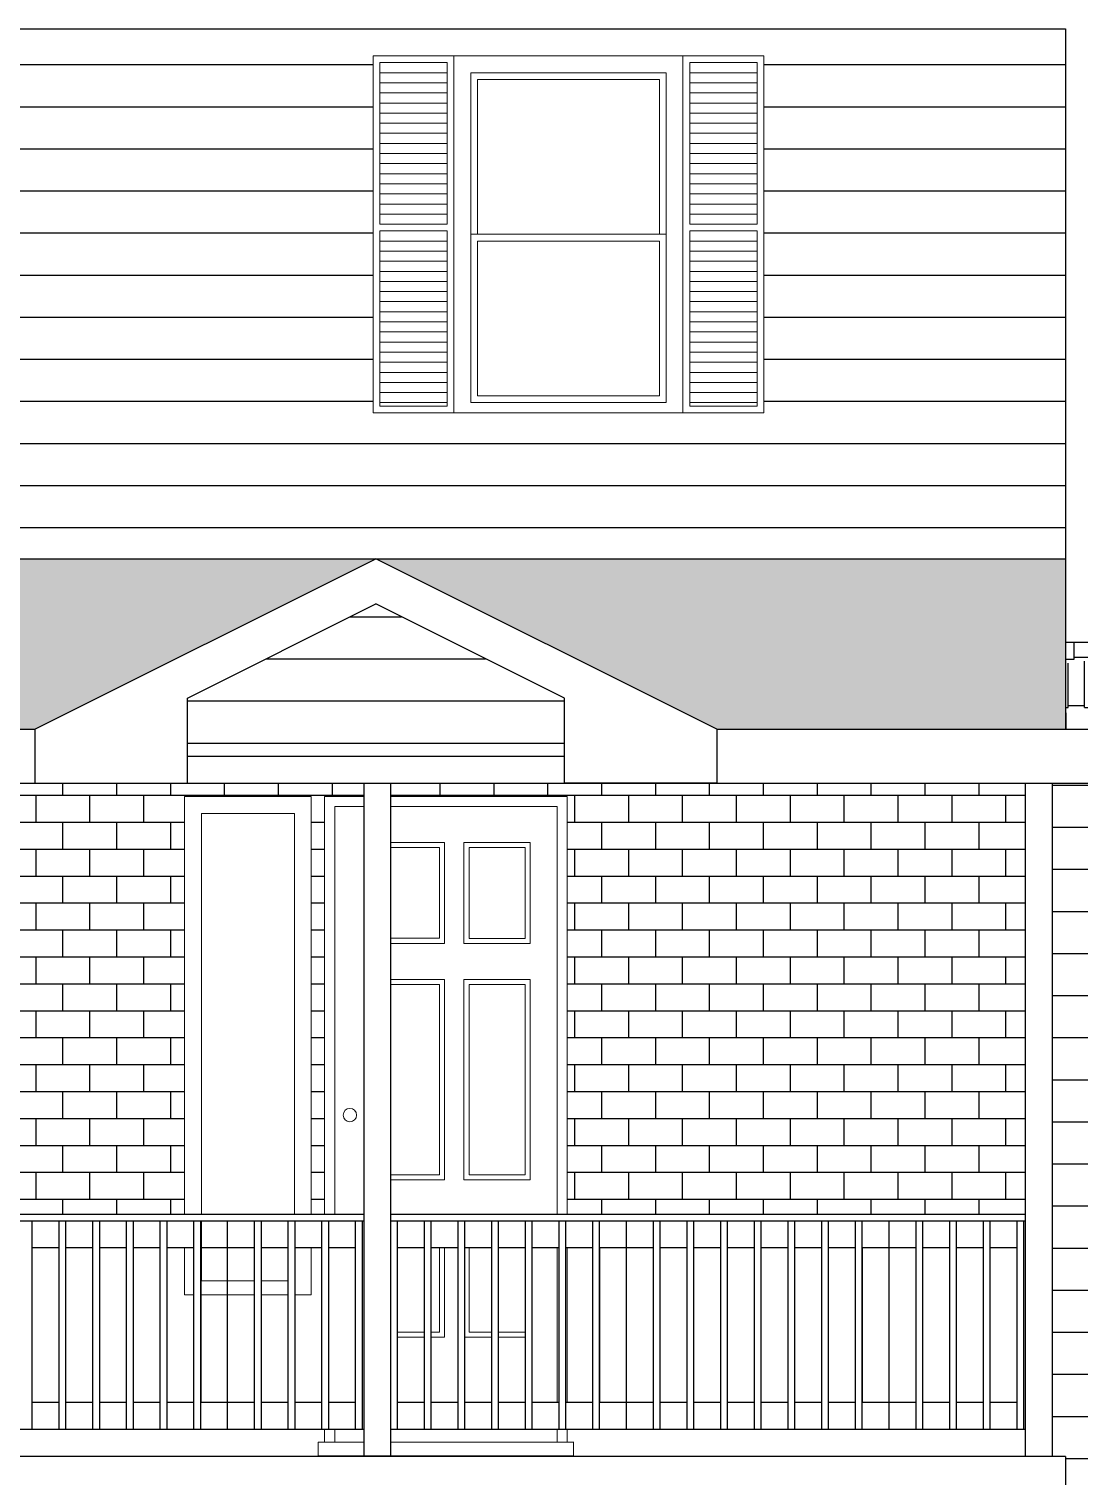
# Model space of a CAD drawing. Header units: inches. Extents: x 26998 to 46838, y -509 to 4343.
# Drawn here: x 29822.8 to 29963.1, y 3917.5 to 4111 of the extents above; entities that cross this region are included whole.
import ezdxf

# ---------------------------------------------------------------- set-up
doc = ezdxf.new("R2010")
doc.units = ezdxf.units.IN
doc.header["$LTSCALE"] = 0.5
doc.header["$MEASUREMENT"] = 0
doc.linetypes.add('DASHED', pattern=[0.75, 0.5, -0.25])
doc.layers.add('A-Glaz', color=51, linetype='Continuous', lineweight=25)
doc.layers.add('BUILT-INS', color=13, linetype='Continuous')
doc.layers.add('Title Block', color=7, linetype='Continuous')
pattern_1 = [(180, (18913.153, 2918.6437), (-4e-16, -5.625), [])]

msp = doc.modelspace()

# ---------------------------------------------------------------- hatches: boundary and pattern name
h = msp.add_hatch()
h.set_pattern_fill('AR-RSHKE', color=15, scale=0.54)
h.set_pattern_definition([(0, (18913.153, 2918.644), (13.77, 6.48), [3.24, -2.7, 3.78, -1.62, 4.86, -2.16]), (0, (18916.393, 2918.914), (13.77, 6.48), [2.7, -10.26, 2.16, -3.24]), (0, (18922.873, 2918.239), (13.77, 6.48), [1.62, -16.74]), (90, (18913.153, 2918.6437), (-4.59, 6.48), [6.21, -19.71]), (90, (18916.393, 2918.6437), (-4.59, 6.48), [6.075, -19.845]), (90, (18919.093, 2918.6437), (-4.59, 6.48), [5.67, -20.25]), (90, (18922.873, 2918.2387), (-4.59, 6.48), [6.21, -19.71]), (90, (18924.493, 2918.2387), (-4.59, 6.48), [6.21, -19.71]), (90, (18929.353, 2918.6437), (-4.59, 6.48), [5.94, -19.98])])
h.paths.add_polyline_path([(29869.1163187, 4040.1422135), (29600.5563187, 4040.1422135), (29600.5563187, 4017.3657314), (29823.5633545, 4017.3657314)])
h.paths.add_polyline_path([(29961.2763187, 4040.1422135), (29869.1163187, 4040.1422135), (29914.6692829, 4017.3657314), (29961.2763187, 4017.3657314), (29961.2763187, 4029.0059934)])
h = msp.add_hatch()
h.set_pattern_fill('AR-RSHKE', color=15, scale=0.54)
h.set_pattern_definition([(0, (18240.9164, 2918.644), (13.77, 6.48), [3.24, -2.7, 3.78, -1.62, 4.86, -2.16]), (0, (18244.1564, 2918.914), (13.77, 6.48), [2.7, -10.26, 2.16, -3.24]), (0, (18250.6364, 2918.239), (13.77, 6.48), [1.62, -16.74]), (90, (18240.9164, 2918.6437), (-4.59, 6.48), [6.21, -19.71]), (90, (18244.1564, 2918.6437), (-4.59, 6.48), [6.075, -19.845]), (90, (18246.8564, 2918.6437), (-4.59, 6.48), [5.67, -20.25]), (90, (18250.6364, 2918.2387), (-4.59, 6.48), [6.21, -19.71]), (90, (18252.2564, 2918.2387), (-4.59, 6.48), [6.21, -19.71]), (90, (18257.1164, 2918.6437), (-4.59, 6.48), [5.94, -19.98])])
h.paths.add_polyline_path([(30188.0763187, 4029.0059934), (29961.2763187, 4029.0059934), (29961.2763187, 4017.3657314), (30188.0763187, 4017.3657314)])
at = {"layer": 'BUILT-INS'}
h = msp.add_hatch(dxfattribs=at)
h.set_pattern_fill('AR-B816', color=256, scale=0.45, style=0)
h.set_pattern_definition([(0, (21576.11, 3374.9438), (0, 3.6), []), (90, (21576.11, 3374.9438), (-3.6, 3.6), [3.6, -3.6])])
h.paths.add_polyline_path([(29955.8763187, 4010.1657314), (29871.0963187, 4010.1657314), (29871.0963187, 4008.3657314), (29894.6763187, 4008.3657314), (29894.6763187, 3952.5657314), (29955.8763187, 3952.5657314)])
h.paths.add_polyline_path([(29843.5563187, 4008.3657314), (29860.4763187, 4008.3657314), (29860.4763187, 3952.5657314), (29862.2763187, 3952.5657314), (29862.2763187, 4008.3657314), (29867.4963187, 4008.3657314), (29867.4963187, 4010.1657314), (29782.7163187, 4010.1657314), (29782.7163187, 4008.3657314), (29790.9063187, 4008.3657314), (29790.9063187, 3952.5657314), (29843.5563187, 3952.5657314)])
h.paths.add_polyline_path([(29738.7063187, 4008.3657314), (29749.5063187, 4008.3657314), (29779.1163187, 4008.3657314), (29779.1163187, 4010.1657314), (29694.3363187, 4010.1657314), (29694.3363187, 4008.3657314), (29701.3563187, 4008.3657314), (29701.3563187, 3952.5657314), (29738.7063187, 3952.5657314)])
h.paths.add_polyline_path([(29649.1563187, 4008.3657314), (29659.9563187, 4008.3657314), (29690.5563187, 4008.3657314), (29690.7363187, 4008.3657314), (29690.7363187, 4010.1657314), (29605.9563187, 4010.1657314), (29605.9563187, 3952.5657314), (29649.1563187, 3952.5657314)])
h.paths.add_polyline_path([(29602.3563187, 4010.1657314), (29600.5563187, 4010.1657314), (29600.5563187, 3920.1657314), (29602.3563187, 3920.1657314)])
at = {"layer": 'Title Block', "linetype": 'DASHED'}
h = msp.add_hatch(dxfattribs=at)
h.set_pattern_fill('ANSI31', color=253, scale=45, angle=135)
h.set_pattern_definition([(180, (21576.11, 3374.944), (-4e-16, -5.625), [])])
h.paths.add_polyline_path([(29961.2763187, 4110.9657314), (29945.0763187, 4110.9657314), (29604.1563187, 4110.9657314), (29604.1563187, 4040.1422135), (29961.2763187, 4040.1422135)])
h.paths.add_polyline_path([(29649.1563187, 4107.3657314), (29701.3563187, 4107.3657314), (29701.3563187, 4059.6657314), (29649.1563187, 4059.6657314)], flags=16)
h.paths.add_polyline_path([(29649.1563187, 4107.3657314), (29659.9563187, 4107.3657314), (29690.5563187, 4107.3657314), (29701.3563187, 4107.3657314), (29701.3563187, 4059.6657314), (29690.5563187, 4059.6657314), (29659.9563187, 4059.6657314), (29649.1563187, 4059.6657314)], flags=0)
h.paths.add_polyline_path([(29659.9563187, 4059.6657314), (29659.9563187, 4107.3657314), (29690.5563187, 4107.3657314), (29690.5563187, 4059.6657314)], flags=0)
h.paths.add_polyline_path([(29650.0563187, 4083.9657314), (29659.0563187, 4083.9657314), (29659.0563187, 4060.5657314), (29650.0563187, 4060.5657314)], flags=0)
h.paths.add_polyline_path([(29662.2063187, 4083.5157314), (29662.2063187, 4105.1157314), (29688.3063187, 4105.1157314), (29688.3063187, 4083.5157314), (29688.3063187, 4061.0157314), (29662.2063187, 4061.0157314)], flags=0)
h.paths.add_polyline_path([(29650.0563187, 4084.8657314), (29650.0563187, 4106.4657314), (29659.0563187, 4106.4657314), (29659.0563187, 4084.8657314)], flags=0)
h.paths.add_polyline_path([(29663.1063187, 4061.9157314), (29663.1063187, 4082.6157314), (29687.4063187, 4082.6157314), (29687.4063187, 4061.9157314)], flags=0)
h.paths.add_polyline_path([(29663.1063187, 4083.5157314), (29663.1063187, 4104.2157314), (29687.4063187, 4104.2157314), (29687.4063187, 4083.5157314)], flags=0)
h.paths.add_polyline_path([(29691.4563187, 4083.9657314), (29700.4563187, 4083.9657314), (29700.4563187, 4060.5657314), (29691.4563187, 4060.5657314)], flags=0)
h.paths.add_polyline_path([(29691.4563187, 4084.8657314), (29691.4563187, 4106.4657314), (29700.4563187, 4106.4657314), (29700.4563187, 4084.8657314)], flags=0)
h.paths.add_polyline_path([(29758.9563187, 4107.3657314), (29811.1563187, 4107.3657314), (29811.1563187, 4059.6657314), (29758.9563187, 4059.6657314)], flags=0)
h.paths.add_polyline_path([(29758.9563187, 4107.3657314), (29769.7563187, 4107.3657314), (29800.3563187, 4107.3657314), (29811.1563187, 4107.3657314), (29811.1563187, 4059.6657314), (29800.3563187, 4059.6657314), (29769.7563187, 4059.6657314), (29758.9563187, 4059.6657314)], flags=16)
h.paths.add_polyline_path([(29769.7563187, 4059.6657314), (29769.7563187, 4107.3657314), (29800.3563187, 4107.3657314), (29800.3563187, 4059.6657314)], flags=0)
h.paths.add_polyline_path([(29759.8563187, 4083.9657314), (29768.8563187, 4083.9657314), (29768.8563187, 4060.5657314), (29759.8563187, 4060.5657314)], flags=0)
h.paths.add_polyline_path([(29759.8563187, 4084.8657314), (29759.8563187, 4106.4657314), (29768.8563187, 4106.4657314), (29768.8563187, 4084.8657314)], flags=0)
h.paths.add_polyline_path([(29772.0063187, 4083.5157314), (29772.0063187, 4105.1157314), (29798.1063187, 4105.1157314), (29798.1063187, 4083.5157314), (29798.1063187, 4061.0157314), (29772.0063187, 4061.0157314)], flags=0)
h.paths.add_polyline_path([(29772.9063187, 4061.9157314), (29772.9063187, 4082.6157314), (29797.2063187, 4082.6157314), (29797.2063187, 4061.9157314)], flags=0)
h.paths.add_polyline_path([(29772.9063187, 4083.5157314), (29772.9063187, 4104.2157314), (29797.2063187, 4104.2157314), (29797.2063187, 4083.5157314)], flags=0)
h.paths.add_polyline_path([(29801.2563187, 4083.9657314), (29810.2563187, 4083.9657314), (29810.2563187, 4060.5657314), (29801.2563187, 4060.5657314)], flags=0)
h.paths.add_polyline_path([(29801.2563187, 4084.8657314), (29801.2563187, 4106.4657314), (29810.2563187, 4106.4657314), (29810.2563187, 4084.8657314)], flags=0)
h.paths.add_polyline_path([(29868.7563187, 4107.3657314), (29920.9563187, 4107.3657314), (29920.9563187, 4059.6657314), (29868.7563187, 4059.6657314)], flags=16)
h.paths.add_polyline_path([(29868.7563187, 4107.3657314), (29879.5563187, 4107.3657314), (29910.1563187, 4107.3657314), (29920.9563187, 4107.3657314), (29920.9563187, 4059.6657314), (29910.1563187, 4059.6657314), (29879.5563187, 4059.6657314), (29868.7563187, 4059.6657314)], flags=0)
h.paths.add_polyline_path([(29879.5563187, 4059.6657314), (29879.5563187, 4107.3657314), (29910.1563187, 4107.3657314), (29910.1563187, 4059.6657314)], flags=0)
h.paths.add_polyline_path([(29869.6563187, 4083.9657314), (29878.6563187, 4083.9657314), (29878.6563187, 4060.5657314), (29869.6563187, 4060.5657314)], flags=0)
h.paths.add_polyline_path([(29869.6563187, 4084.8657314), (29869.6563187, 4106.4657314), (29878.6563187, 4106.4657314), (29878.6563187, 4084.8657314)], flags=0)
h.paths.add_polyline_path([(29881.8063187, 4083.5157314), (29881.8063187, 4105.1157314), (29907.9063187, 4105.1157314), (29907.9063187, 4083.5157314), (29907.9063187, 4061.0157314), (29881.8063187, 4061.0157314)], flags=0)
h.paths.add_polyline_path([(29882.7063187, 4061.9157314), (29882.7063187, 4082.6157314), (29907.0063187, 4082.6157314), (29907.0063187, 4061.9157314)], flags=0)
h.paths.add_polyline_path([(29882.7063187, 4083.5157314), (29882.7063187, 4104.2157314), (29907.0063187, 4104.2157314), (29907.0063187, 4083.5157314)], flags=0)
h.paths.add_polyline_path([(29911.0563187, 4083.9657314), (29920.0563187, 4083.9657314), (29920.0563187, 4060.5657314), (29911.0563187, 4060.5657314)], flags=0)
h.paths.add_polyline_path([(29911.0563187, 4084.8657314), (29911.0563187, 4106.4657314), (29920.0563187, 4106.4657314), (29920.0563187, 4084.8657314)], flags=0)
h = msp.add_hatch(dxfattribs=at)
h.set_pattern_fill('ANSI31', color=253, scale=45, angle=135)
h.set_pattern_definition(pattern_1)
h.paths.add_polyline_path([(29894.3034288, 4021.511275), (29869.1163187, 4034.10483), (29843.9292086, 4021.511275), (29843.9292086, 4013.7657314), (29894.3034288, 4013.7657314)])
h = msp.add_hatch(dxfattribs=at)
h.set_pattern_fill('ANSI31', color=253, scale=45, angle=135)
h.set_pattern_definition(pattern_1)
h.paths.add_polyline_path([(29982.8763187, 3999.3657314), (30063.8763187, 3999.3657314), (30063.8763187, 3912.9657314), (30072.8763187, 3912.9657314), (30072.8763187, 4010.1657314), (29959.4763187, 4010.1657314), (29959.4763187, 3920.1657314), (29961.2763187, 3920.1657314), (29961.2763187, 3912.9657314), (29982.8763187, 3912.9657314)])
h.paths.add_polyline_path([(30182.4856333, 4010.1657314), (30076.4763187, 4010.1657314), (30076.4763187, 3912.9657314), (30085.4763187, 3912.9657314), (30085.4763187, 3999.3657314), (30166.4763187, 3999.3657314), (30166.4763187, 3912.9657314), (30182.4856333, 3912.9657314)])
h.paths.add_polyline_path([(30188.0763187, 4010.1657314), (30186.0856333, 4010.1657314), (30186.0856333, 3912.9657314), (30188.0763187, 3912.9657314)])

# ---------------------------------------------------------------- linework, layer by layer
for p, q in [((29596.9563187, 4110.9657314), (29961.2763187, 4110.9657314)), ((29961.2763187, 4110.9657314), (29961.2763187, 4029.0059934)), ((29600.5563187, 4040.1422135), (29961.2763187, 4040.1422135)), ((29823.5633545, 4017.3657314), (29869.1163187, 4040.1422135)), ((29914.6692829, 4017.3657314), (29869.1163187, 4040.1422135)), ((29843.9292086, 4021.511275), (29869.1163187, 4034.10483)), ((29894.3034288, 4021.511275), (29869.1163187, 4034.10483)), ((29961.2763187, 4029.0059934), (30188.0763187, 4029.0059934)), ((29961.2763187, 4029.0059934), (29961.2763187, 4017.3657314)), ((29843.9292086, 4010.1657314), (29843.9292086, 4021.511275)), ((29894.3034288, 4010.1657314), (29894.3034288, 4021.511275)), ((29600.5563187, 4017.3657314), (29823.5633545, 4017.3657314)), ((29823.5633545, 4017.3657314), (29823.5633545, 4010.1657314)), ((29914.6692829, 4017.3657314), (30188.0763187, 4017.3657314)), ((29914.6692829, 4017.3657314), (29914.6692829, 4010.1657314)), ((29843.9292086, 4013.7657314), (29894.3034288, 4013.7657314)), ((29600.5563187, 4010.1657314), (30188.0763187, 4010.1657314)), ((29823.5633545, 4010.1657314), (29843.9292086, 4010.1657314)), ((29867.4963187, 4010.1657314), (29867.4963187, 3920.1657314)), ((29871.0963187, 4010.1657314), (29871.0963187, 3920.1657314)), ((29914.6692829, 4010.1657314), (29894.3034288, 4010.1657314)), ((29955.8763187, 4010.1657314), (29955.8763187, 3920.1657314)), ((29959.4763187, 4010.1657314), (29959.4763187, 3920.1657314)), ((29782.7163187, 3952.5657314), (29867.4963187, 3952.5657314)), ((29782.7163187, 3951.6657314), (29867.4963187, 3951.6657314)), ((29823.2163187, 3923.7657314), (29823.2163187, 3951.6657314)), ((29826.8163187, 3923.7657314), (29826.8163187, 3951.6657314)), ((29827.7163187, 3923.7657314), (29827.7163187, 3951.6657314)), ((29831.3163187, 3923.7657314), (29831.3163187, 3951.6657314)), ((29832.2163187, 3923.7657314), (29832.2163187, 3951.6657314)), ((29835.8163187, 3923.7657314), (29835.8163187, 3951.6657314)), ((29836.7163187, 3923.7657314), (29836.7163187, 3951.6657314)), ((29840.3163187, 3923.7657314), (29840.3163187, 3951.6657314)), ((29841.2163187, 3923.7657314), (29841.2163187, 3951.6657314)), ((29844.8163187, 3923.7657314), (29844.8163187, 3951.6657314)), ((29845.7163187, 3923.7657314), (29845.7163187, 3951.6657314)), ((29849.3163187, 3923.7657314), (29849.3163187, 3951.6657314)), ((29852.9163187, 3923.7657314), (29852.9163187, 3951.6657314)), ((29853.8163187, 3923.7657314), (29853.8163187, 3951.6657314)), ((29857.4163187, 3923.7657314), (29857.4163187, 3951.6657314)), ((29858.3163187, 3923.7657314), (29858.3163187, 3951.6657314)), ((29861.9163187, 3923.7657314), (29861.9163187, 3951.6657314)), ((29862.8163187, 3923.7657314), (29862.8163187, 3951.6657314)), ((29866.4163187, 3923.7657314), (29866.4163187, 3951.6657314)), ((29867.3163187, 3923.7657314), (29867.3163187, 3951.6657314)), ((29871.0963187, 3952.5657314), (29955.8763187, 3952.5657314)), ((29871.0963187, 3951.6657314), (29955.8763187, 3951.6657314)), ((29871.9963187, 3923.7657314), (29871.9963187, 3951.6657314)), ((29875.5963187, 3923.7657314), (29875.5963187, 3951.6657314)), ((29876.4963187, 3923.7657314), (29876.4963187, 3951.6657314)), ((29880.0963187, 3923.7657314), (29880.0963187, 3951.6657314)), ((29880.9963187, 3923.7657314), (29880.9963187, 3951.6657314)), ((29884.5963187, 3923.7657314), (29884.5963187, 3951.6657314)), ((29885.4963187, 3923.7657314), (29885.4963187, 3951.6657314)), ((29889.0963187, 3923.7657314), (29889.0963187, 3951.6657314)), ((29889.9963187, 3923.7657314), (29889.9963187, 3951.6657314)), ((29893.5963187, 3923.7657314), (29893.5963187, 3951.6657314)), ((29894.4963187, 3923.7657314), (29894.4963187, 3951.6657314)), ((29898.0963187, 3923.7657314), (29898.0963187, 3951.6657314)), ((29898.9963187, 3923.7657314), (29898.9963187, 3951.6657314)), ((29902.5963187, 3923.7657314), (29902.5963187, 3951.6657314)), ((29906.1963187, 3923.7657314), (29906.1963187, 3951.6657314)), ((29907.0963187, 3923.7657314), (29907.0963187, 3951.6657314)), ((29910.6963187, 3923.7657314), (29910.6963187, 3951.6657314)), ((29911.5963187, 3923.7657314), (29911.5963187, 3951.6657314)), ((29915.1963187, 3923.7657314), (29915.1963187, 3951.6657314)), ((29916.0963187, 3923.7657314), (29916.0963187, 3951.6657314)), ((29919.6963187, 3923.7657314), (29919.6963187, 3951.6657314)), ((29920.5963187, 3923.7657314), (29920.5963187, 3951.6657314)), ((29924.1963187, 3923.7657314), (29924.1963187, 3951.6657314)), ((29925.0963187, 3923.7657314), (29925.0963187, 3951.6657314)), ((29928.6963187, 3923.7657314), (29928.6963187, 3951.6657314)), ((29929.5963187, 3923.7657314), (29929.5963187, 3951.6657314)), ((29933.1963187, 3923.7657314), (29933.1963187, 3951.6657314)), ((29934.0963187, 3923.7657314), (29934.0963187, 3951.6657314)), ((29937.6963187, 3923.7657314), (29937.6963187, 3951.6657314)), ((29941.2963187, 3923.7657314), (29941.2963187, 3951.6657314)), ((29942.1963187, 3923.7657314), (29942.1963187, 3951.6657314)), ((29945.7963187, 3923.7657314), (29945.7963187, 3951.6657314)), ((29946.6963187, 3923.7657314), (29946.6963187, 3951.6657314)), ((29950.2963187, 3923.7657314), (29950.2963187, 3951.6657314)), ((29951.1963187, 3923.7657314), (29951.1963187, 3951.6657314)), ((29954.7963187, 3923.7657314), (29954.7963187, 3951.6657314)), ((29955.6963187, 3923.7657314), (29955.6963187, 3951.6657314)), ((29826.8163187, 3948.0657314), (29823.2163187, 3948.0657314)), ((29831.3163187, 3948.0657314), (29827.7163187, 3948.0657314)), ((29835.8163187, 3948.0657314), (29832.2163187, 3948.0657314)), ((29840.3163187, 3948.0657314), (29836.7163187, 3948.0657314)), ((29844.8163187, 3948.0657314), (29841.2163187, 3948.0657314)), ((29849.3163187, 3948.0657314), (29845.7163187, 3948.0657314)), ((29852.9163187, 3948.0657314), (29849.3163187, 3948.0657314)), ((29857.4163187, 3948.0657314), (29853.8163187, 3948.0657314)), ((29861.9163187, 3948.0657314), (29858.3163187, 3948.0657314)), ((29866.4163187, 3948.0657314), (29862.8163187, 3948.0657314)), ((29875.5963187, 3948.0657314), (29871.9963187, 3948.0657314)), ((29880.0963187, 3948.0657314), (29876.4963187, 3948.0657314)), ((29884.5963187, 3948.0657314), (29880.9963187, 3948.0657314)), ((29889.0963187, 3948.0657314), (29885.4963187, 3948.0657314)), ((29893.5963187, 3948.0657314), (29889.9963187, 3948.0657314)), ((29898.0963187, 3948.0657314), (29894.4963187, 3948.0657314)), ((29902.5963187, 3948.0657314), (29898.9963187, 3948.0657314)), ((29906.1963187, 3948.0657314), (29902.5963187, 3948.0657314)), ((29910.6963187, 3948.0657314), (29907.0963187, 3948.0657314)), ((29915.1963187, 3948.0657314), (29911.5963187, 3948.0657314)), ((29919.6963187, 3948.0657314), (29916.0963187, 3948.0657314)), ((29924.1963187, 3948.0657314), (29920.5963187, 3948.0657314)), ((29928.6963187, 3948.0657314), (29925.0963187, 3948.0657314)), ((29933.1963187, 3948.0657314), (29929.5963187, 3948.0657314)), ((29937.6963187, 3948.0657314), (29934.0963187, 3948.0657314)), ((29941.2963187, 3948.0657314), (29937.6963187, 3948.0657314)), ((29945.7963187, 3948.0657314), (29942.1963187, 3948.0657314)), ((29950.2963187, 3948.0657314), (29946.6963187, 3948.0657314)), ((29954.7963187, 3948.0657314), (29951.1963187, 3948.0657314)), ((29826.8163187, 3927.3657314), (29823.2163187, 3927.3657314)), ((29831.3163187, 3927.3657314), (29827.7163187, 3927.3657314)), ((29835.8163187, 3927.3657314), (29832.2163187, 3927.3657314)), ((29840.3163187, 3927.3657314), (29836.7163187, 3927.3657314)), ((29844.8163187, 3927.3657314), (29841.2163187, 3927.3657314)), ((29849.3163187, 3927.3657314), (29845.7163187, 3927.3657314)), ((29852.9163187, 3927.3657314), (29849.3163187, 3927.3657314)), ((29857.4163187, 3927.3657314), (29853.8163187, 3927.3657314)), ((29861.9163187, 3927.3657314), (29858.3163187, 3927.3657314)), ((29866.4163187, 3927.3657314), (29862.8163187, 3927.3657314)), ((29875.5963187, 3927.3657314), (29871.9963187, 3927.3657314)), ((29880.0963187, 3927.3657314), (29876.4963187, 3927.3657314)), ((29884.5963187, 3927.3657314), (29880.9963187, 3927.3657314)), ((29889.0963187, 3927.3657314), (29885.4963187, 3927.3657314)), ((29893.5963187, 3927.3657314), (29889.9963187, 3927.3657314)), ((29898.0963187, 3927.3657314), (29894.4963187, 3927.3657314)), ((29902.5963187, 3927.3657314), (29898.9963187, 3927.3657314)), ((29906.1963187, 3927.3657314), (29902.5963187, 3927.3657314)), ((29910.6963187, 3927.3657314), (29907.0963187, 3927.3657314)), ((29915.1963187, 3927.3657314), (29911.5963187, 3927.3657314)), ((29919.6963187, 3927.3657314), (29916.0963187, 3927.3657314)), ((29924.1963187, 3927.3657314), (29920.5963187, 3927.3657314)), ((29928.6963187, 3927.3657314), (29925.0963187, 3927.3657314)), ((29933.1963187, 3927.3657314), (29929.5963187, 3927.3657314)), ((29937.6963187, 3927.3657314), (29934.0963187, 3927.3657314)), ((29941.2963187, 3927.3657314), (29937.6963187, 3927.3657314)), ((29945.7963187, 3927.3657314), (29942.1963187, 3927.3657314)), ((29950.2963187, 3927.3657314), (29946.6963187, 3927.3657314)), ((29954.7963187, 3927.3657314), (29951.1963187, 3927.3657314)), ((29867.4963187, 3923.7657314), (29782.7163187, 3923.7657314)), ((29955.8763187, 3923.7657314), (29871.0963187, 3923.7657314)), ((29961.2763187, 3920.1657314), (29600.5563187, 3920.1657314)), ((29961.2763187, 3920.1657314), (29961.2763187, 3912.9657314))]:
    msp.add_line(p, q)
at = {"layer": 'A-Glaz', "lineweight": 9}
for p, q in [((29868.7563187, 4107.3657314), (29868.7563187, 4059.6657314)), ((29868.7563187, 4059.6657314), (29868.7563187, 4107.3657314)), ((29879.5563187, 4107.3657314), (29868.7563187, 4107.3657314)), ((29868.7563187, 4107.3657314), (29920.9563187, 4107.3657314)), ((29868.7563187, 4059.6657314), (29868.7563187, 4107.3657314)), ((29878.6563187, 4106.4657314), (29869.6563187, 4106.4657314)), ((29869.6563187, 4106.4657314), (29869.6563187, 4084.8657314)), ((29878.6563187, 4106.4657314), (29878.6563187, 4084.8657314)), ((29910.1563187, 4107.3657314), (29879.5563187, 4107.3657314)), ((29879.5563187, 4107.3657314), (29910.1563187, 4107.3657314)), ((29879.5563187, 4107.3657314), (29910.1563187, 4107.3657314)), ((29879.5563187, 4059.6657314), (29879.5563187, 4107.3657314)), ((29910.1563187, 4107.3657314), (29910.1563187, 4059.6657314)), ((29910.1563187, 4107.3657314), (29920.9563187, 4107.3657314)), ((29911.0563187, 4106.4657314), (29911.0563187, 4084.8657314)), ((29911.0563187, 4106.4657314), (29920.0563187, 4106.4657314)), ((29920.0563187, 4106.4657314), (29920.0563187, 4084.8657314)), ((29920.9563187, 4107.3657314), (29920.9563187, 4059.6657314)), ((29920.9563187, 4059.6657314), (29920.9563187, 4107.3657314)), ((29920.9563187, 4107.3657314), (29920.9563187, 4059.6657314)), ((29878.6563187, 4105.1157314), (29869.6563187, 4105.1157314)), ((29907.9063187, 4105.1157314), (29881.8063187, 4105.1157314)), ((29881.8063187, 4083.5157314), (29881.8063187, 4105.1157314)), ((29907.9063187, 4083.5157314), (29907.9063187, 4105.1157314)), ((29911.0563187, 4105.1157314), (29920.0563187, 4105.1157314)), ((29878.6563187, 4103.7657314), (29869.6563187, 4103.7657314)), ((29882.7063187, 4104.2157314), (29882.7063187, 4083.5157314)), ((29882.7063187, 4104.2157314), (29907.0063187, 4104.2157314)), ((29907.0063187, 4104.2157314), (29907.0063187, 4083.5157314)), ((29911.0563187, 4103.7657314), (29920.0563187, 4103.7657314)), ((29878.6563187, 4102.4157314), (29869.6563187, 4102.4157314)), ((29878.6563187, 4101.0657314), (29869.6563187, 4101.0657314)), ((29911.0563187, 4102.4157314), (29920.0563187, 4102.4157314)), ((29911.0563187, 4101.0657314), (29920.0563187, 4101.0657314)), ((29878.6563187, 4099.7157314), (29869.6563187, 4099.7157314)), ((29911.0563187, 4099.7157314), (29920.0563187, 4099.7157314)), ((29878.6563187, 4098.3657314), (29869.6563187, 4098.3657314)), ((29878.6563187, 4097.0157314), (29869.6563187, 4097.0157314)), ((29911.0563187, 4098.3657314), (29920.0563187, 4098.3657314)), ((29911.0563187, 4097.0157314), (29920.0563187, 4097.0157314)), ((29878.6563187, 4095.6657314), (29869.6563187, 4095.6657314)), ((29911.0563187, 4095.6657314), (29920.0563187, 4095.6657314)), ((29878.6563187, 4094.3157314), (29869.6563187, 4094.3157314)), ((29878.6563187, 4092.9657314), (29869.6563187, 4092.9657314)), ((29911.0563187, 4094.3157314), (29920.0563187, 4094.3157314)), ((29911.0563187, 4092.9657314), (29920.0563187, 4092.9657314)), ((29878.6563187, 4091.6157314), (29869.6563187, 4091.6157314)), ((29911.0563187, 4091.6157314), (29920.0563187, 4091.6157314)), ((29878.6563187, 4090.2657314), (29869.6563187, 4090.2657314)), ((29911.0563187, 4090.2657314), (29920.0563187, 4090.2657314)), ((29878.6563187, 4088.9157314), (29869.6563187, 4088.9157314)), ((29878.6563187, 4087.5657314), (29869.6563187, 4087.5657314)), ((29911.0563187, 4088.9157314), (29920.0563187, 4088.9157314)), ((29911.0563187, 4087.5657314), (29920.0563187, 4087.5657314)), ((29878.6563187, 4086.2157314), (29869.6563187, 4086.2157314)), ((29911.0563187, 4086.2157314), (29920.0563187, 4086.2157314)), ((29869.6563187, 4084.8657314), (29878.6563187, 4084.8657314)), ((29869.6563187, 4083.9657314), (29878.6563187, 4083.9657314)), ((29869.6563187, 4083.9657314), (29869.6563187, 4060.5657314)), ((29878.6563187, 4083.9657314), (29878.6563187, 4060.5657314)), ((29881.8063187, 4083.5157314), (29881.8063187, 4061.0157314)), ((29881.8063187, 4083.5157314), (29907.9063187, 4083.5157314)), ((29907.9063187, 4061.0157314), (29907.9063187, 4083.5157314)), ((29920.0563187, 4084.8657314), (29911.0563187, 4084.8657314)), ((29911.0563187, 4083.9657314), (29911.0563187, 4060.5657314)), ((29920.0563187, 4083.9657314), (29911.0563187, 4083.9657314)), ((29920.0563187, 4083.9657314), (29920.0563187, 4060.5657314)), ((29878.6563187, 4082.6157314), (29869.6563187, 4082.6157314)), ((29878.6563187, 4081.2657314), (29869.6563187, 4081.2657314)), ((29882.7063187, 4082.6157314), (29882.7063187, 4061.9157314)), ((29882.7063187, 4082.6157314), (29907.0063187, 4082.6157314)), ((29907.0063187, 4061.9157314), (29907.0063187, 4082.6157314)), ((29911.0563187, 4082.6157314), (29920.0563187, 4082.6157314)), ((29911.0563187, 4081.2657314), (29920.0563187, 4081.2657314)), ((29878.6563187, 4079.9157314), (29869.6563187, 4079.9157314)), ((29911.0563187, 4079.9157314), (29920.0563187, 4079.9157314)), ((29878.6563187, 4078.5657314), (29869.6563187, 4078.5657314)), ((29911.0563187, 4078.5657314), (29920.0563187, 4078.5657314)), ((29878.6563187, 4077.2157314), (29869.6563187, 4077.2157314)), ((29878.6563187, 4075.8657314), (29869.6563187, 4075.8657314)), ((29911.0563187, 4077.2157314), (29920.0563187, 4077.2157314)), ((29911.0563187, 4075.8657314), (29920.0563187, 4075.8657314)), ((29878.6563187, 4074.5157314), (29869.6563187, 4074.5157314)), ((29911.0563187, 4074.5157314), (29920.0563187, 4074.5157314)), ((29878.6563187, 4073.1657314), (29869.6563187, 4073.1657314)), ((29878.6563187, 4071.8157314), (29869.6563187, 4071.8157314)), ((29911.0563187, 4073.1657314), (29920.0563187, 4073.1657314)), ((29911.0563187, 4071.8157314), (29920.0563187, 4071.8157314)), ((29878.6563187, 4070.4657314), (29869.6563187, 4070.4657314)), ((29911.0563187, 4070.4657314), (29920.0563187, 4070.4657314)), ((29878.6563187, 4069.1157314), (29869.6563187, 4069.1157314)), ((29878.6563187, 4067.7657314), (29869.6563187, 4067.7657314)), ((29911.0563187, 4069.1157314), (29920.0563187, 4069.1157314)), ((29911.0563187, 4067.7657314), (29920.0563187, 4067.7657314)), ((29878.6563187, 4066.4157314), (29869.6563187, 4066.4157314)), ((29911.0563187, 4066.4157314), (29920.0563187, 4066.4157314)), ((29878.6563187, 4065.0657314), (29869.6563187, 4065.0657314)), ((29911.0563187, 4065.0657314), (29920.0563187, 4065.0657314)), ((29878.6563187, 4063.7157314), (29869.6563187, 4063.7157314)), ((29878.6563187, 4062.3657314), (29869.6563187, 4062.3657314)), ((29882.7063187, 4061.9157314), (29907.0063187, 4061.9157314)), ((29911.0563187, 4063.7157314), (29920.0563187, 4063.7157314)), ((29911.0563187, 4062.3657314), (29920.0563187, 4062.3657314)), ((29878.6563187, 4061.0157314), (29869.6563187, 4061.0157314)), ((29878.6563187, 4060.5657314), (29869.6563187, 4060.5657314)), ((29881.8063187, 4061.0157314), (29907.9063187, 4061.0157314)), ((29911.0563187, 4061.0157314), (29920.0563187, 4061.0157314)), ((29911.0563187, 4060.5657314), (29920.0563187, 4060.5657314)), ((29879.5563187, 4059.6657314), (29868.7563187, 4059.6657314)), ((29879.5563187, 4059.6657314), (29868.7563187, 4059.6657314)), ((29920.9563187, 4059.6657314), (29868.7563187, 4059.6657314)), ((29879.5563187, 4059.6657314), (29910.1563187, 4059.6657314)), ((29910.1563187, 4059.6657314), (29879.5563187, 4059.6657314)), ((29879.5563187, 4059.6657314), (29910.1563187, 4059.6657314)), ((29910.1563187, 4059.6657314), (29879.5563187, 4059.6657314)), ((29910.1563187, 4059.6657314), (29920.9563187, 4059.6657314)), ((29910.1563187, 4059.6657314), (29920.9563187, 4059.6657314)), ((29843.5563187, 4008.3657314), (29843.5563187, 3952.5657314)), ((29860.4763187, 4008.3657314), (29843.5563187, 4008.3657314)), ((29843.5563187, 4008.3657314), (29860.4763187, 4008.3657314)), ((29843.5563187, 4008.3657314), (29860.4763187, 4008.3657314)), ((29860.4763187, 4008.3657314), (29860.4763187, 3952.5657314)), ((29862.2763187, 4008.3657314), (29862.2763187, 3952.5657314)), ((29867.4963187, 4008.3657314), (29862.2763187, 4008.3657314)), ((29894.6763187, 4008.3657314), (29871.0963187, 4008.3657314)), ((29894.6763187, 4008.3657314), (29894.6763187, 3952.5657314)), ((29858.2263187, 4006.1157314), (29845.8063187, 4006.1157314)), ((29845.8063187, 4006.1157314), (29845.8063187, 3952.5657314)), ((29858.2263187, 3952.5657314), (29858.2263187, 4006.1157314)), ((29863.6263187, 4007.0157314), (29863.6263187, 3952.5657314)), ((29867.4963187, 4007.0157314), (29863.6263187, 4007.0157314)), ((29893.3263187, 4007.0157314), (29871.0963187, 4007.0157314)), ((29893.3263187, 4007.0157314), (29893.3263187, 3952.5657314)), ((29862.2763386, 3952.5657314), (29862.2763386, 4002.1906961)), ((29862.2763386, 3952.5657314), (29862.2763386, 4002.1906961)), ((29878.3075687, 4002.2435167), (29871.0963187, 4002.2435167)), ((29878.3075687, 3988.7435167), (29878.3075687, 4002.2435167)), ((29889.7263187, 4002.2397169), (29880.8950687, 4002.2397169)), ((29880.8950687, 4002.2397169), (29880.8950687, 3988.7397169)), ((29889.7263187, 3988.7397169), (29889.7263187, 4002.2397169)), ((29894.6762988, 3952.5657314), (29894.6762988, 4002.1906961)), ((29894.6762988, 3952.5657314), (29894.6762988, 4002.1906961)), ((29877.6325687, 4001.5723166), (29871.0963187, 4001.5723166)), ((29877.6325687, 3989.4185167), (29877.6325687, 4001.5723166)), ((29881.5700687, 4001.5685167), (29881.5700687, 3989.4147169)), ((29889.0513187, 4001.5685167), (29881.5700687, 4001.5685167)), ((29889.0513187, 3989.4147169), (29889.0513187, 4001.5685167)), ((29871.0963187, 3989.4185167), (29877.6325687, 3989.4185167)), ((29871.0963187, 3988.7435167), (29878.3075687, 3988.7435167)), ((29880.8950687, 3988.7397169), (29889.7263187, 3988.7397169)), ((29881.5700687, 3989.4147169), (29889.0513187, 3989.4147169)), ((29878.3075687, 3983.9060167), (29871.0963187, 3983.9060167)), ((29877.6325687, 3983.2310167), (29871.0963187, 3983.2310167)), ((29877.6325687, 3957.8100667), (29877.6325687, 3983.2310167)), ((29878.3075687, 3957.1350667), (29878.3075687, 3983.9060167)), ((29880.8950687, 3983.9022169), (29880.8950687, 3957.1312669)), ((29889.7263187, 3983.9022169), (29880.8950687, 3983.9022169)), ((29889.0513187, 3983.2272169), (29881.5700687, 3983.2272169)), ((29881.5700687, 3983.2272169), (29881.5700687, 3957.8062669)), ((29889.0513187, 3957.8062669), (29889.0513187, 3983.2272169)), ((29889.7263187, 3957.1312669), (29889.7263187, 3983.9022169)), ((29871.0963187, 3957.8100667), (29877.6325687, 3957.8100667)), ((29881.5700687, 3957.8062669), (29889.0513187, 3957.8062669)), ((29871.0963187, 3957.1350667), (29878.3075687, 3957.1350667)), ((29880.8950687, 3957.1312669), (29889.7263187, 3957.1312669)), ((29845.8063187, 3951.6657314), (29845.8063187, 3943.649653)), ((29877.6325687, 3951.6225667), (29871.0963187, 3951.6225667)), ((29889.0513187, 3951.6187669), (29881.5700687, 3951.6187669)), ((29889.0513187, 3936.7647169), (29889.0513187, 3951.6187669)), ((29843.5563187, 3948.0657314), (29843.5563187, 3941.7657314)), ((29860.4763187, 3948.0657314), (29860.4763187, 3941.7657314)), ((29877.6325687, 3936.7685167), (29877.6325687, 3948.0657314)), ((29878.3075687, 3936.0935167), (29878.3075687, 3948.0657314)), ((29881.5700687, 3948.0657314), (29881.5700687, 3936.7647169)), ((29893.3263187, 3948.0657314), (29893.3263187, 3927.3657314)), ((29894.6762988, 3927.3657314), (29894.6762988, 3948.0657314)), ((29894.6762988, 3927.3657314), (29894.6762988, 3948.0657314)), ((29894.6763187, 3948.0657314), (29894.6763187, 3927.3657314)), ((29852.9163187, 3943.649653), (29845.8063187, 3943.649653)), ((29857.4163187, 3943.649653), (29853.8163187, 3943.649653)), ((29843.5563187, 3941.7657314), (29844.8163187, 3941.7657314)), ((29845.7163187, 3941.7657314), (29852.9163187, 3941.7657314)), ((29853.8163187, 3941.7657314), (29857.4163187, 3941.7657314)), ((29858.3163187, 3941.7657314), (29860.4763187, 3941.7657314)), ((29871.9963187, 3936.7685167), (29875.5963187, 3936.7685167)), ((29876.4963187, 3936.7685167), (29877.6325687, 3936.7685167)), ((29881.5700687, 3936.7647169), (29884.5963187, 3936.7647169)), ((29885.4963187, 3936.7647169), (29889.0513187, 3936.7647169)), ((29871.9963187, 3936.0935167), (29875.5963187, 3936.0935167)), ((29872.6263187, 3936.0897169), (29875.5963187, 3936.0897169)), ((29876.4963187, 3936.0935167), (29878.3075687, 3936.0935167)), ((29880.9963187, 3936.0897169), (29884.5963187, 3936.0897169)), ((29883.8763187, 3936.0897169), (29884.5963187, 3936.0897169)), ((29885.4963187, 3936.0897169), (29889.0963187, 3936.0897169)), ((29885.4963187, 3936.0897169), (29887.4763187, 3936.0897169)), ((29862.2763187, 3923.7657314), (29862.2763187, 3922.0652711)), ((29862.2763386, 3922.0652711), (29862.2763386, 3923.7657314)), ((29862.2763386, 3922.0652711), (29862.2763386, 3923.7657314)), ((29863.6263187, 3923.7657314), (29863.6263187, 3922.0652711)), ((29893.3263187, 3923.7657314), (29893.3263187, 3922.0652711)), ((29894.6762988, 3922.0652711), (29894.6762988, 3923.7657314)), ((29894.6762988, 3922.0652711), (29894.6762988, 3923.7657314)), ((29894.6763187, 3923.7657314), (29894.6763187, 3922.0652711)), ((29862.2763187, 3922.0652711), (29867.4963187, 3922.0652711)), ((29871.0963187, 3922.0652711), (29891.9763386, 3922.0652711)), ((29894.6762988, 3922.0652711), (29895.5762988, 3922.0652711)), ((29891.9763386, 3920.2652653), (29864.9763386, 3920.2652653)), ((29889.2763386, 3920.2652653), (29891.9763386, 3920.2652653))]:
    msp.add_line(p, q, dxfattribs=at)
for points in [[(29867.4963187, 3922.0652711), (29861.4071204, 3922.0652711), (29861.4071204, 3920.2652653), (29891.9763386, 3920.2652653)], [(29864.9762988, 3922.0652711), (29867.4963187, 3922.0652711)], [(29871.0963187, 3922.0652711), (29895.545517, 3922.0652711), (29895.545517, 3920.2652653), (29864.9762988, 3920.2652653)], [(29891.9763386, 3922.0652711), (29871.0963187, 3922.0652711)]]:
    msp.add_lwpolyline(points, dxfattribs=at)
msp.add_circle((29865.6493108, 3965.7897169), 0.9, dxfattribs=at)
at = {"layer": 'Title Block'}
for p, q in [((29845.7163187, 3948.0657314), (29845.7163187, 3927.3657314)), ((29898.9963187, 3948.0657314), (29898.9963187, 3927.3657314)), ((29934.0963187, 3948.0657314), (29934.0963187, 3927.3657314))]:
    msp.add_line(p, q, dxfattribs=at)

doc.saveas('drawing.dxf')
